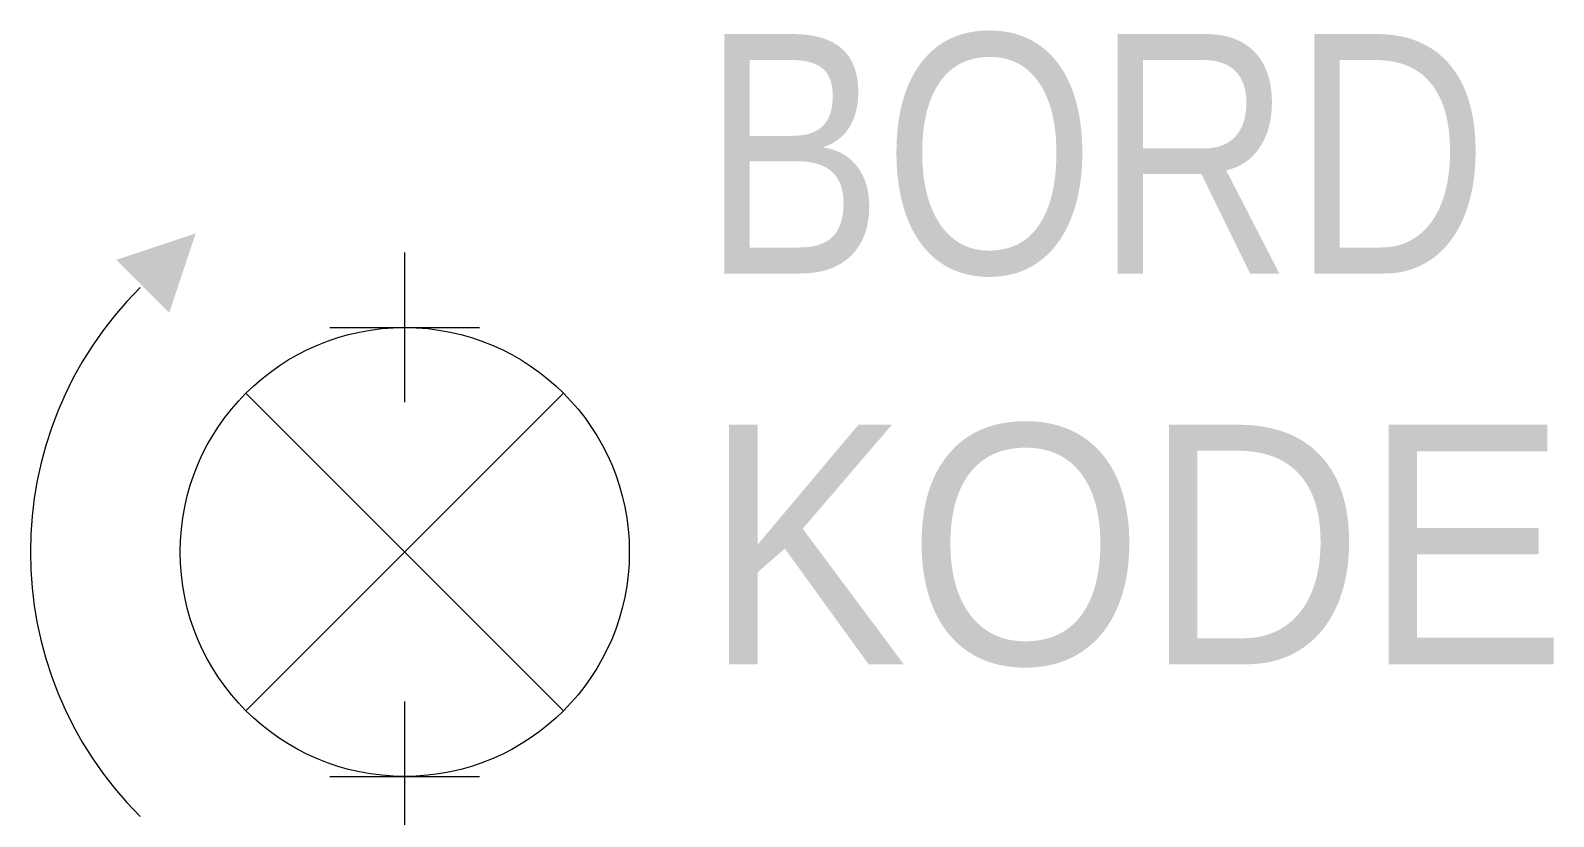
# Model space of a CAD drawing. Extents: x 75 to 95.3, y 233.5 to 244.
import ezdxf

# ---------------------------------------------------------------- set-up
doc = ezdxf.new("R2010")
doc.units = 0
doc.header["$PDMODE"] = 2
doc.linetypes.add('DASHED', pattern=[0])
for name, color, linetype in [('1', 8, 'CONTINUOUS'), ('11', 30, 'DASHED'), ('12', 30, 'DASHED'), ('3', 30, 'CONTINUOUS'), ('C', 7, 'CONTINUOUS')]:
    doc.layers.add(name, color=color, linetype=linetype)

msp = doc.modelspace()

# ---------------------------------------------------------------- linework, layer by layer
at = {"layer": '1', "color": 0}
for p, q in [((77.879, 239.121), (82.121, 234.879)), ((77.879, 234.879), (82.121, 239.121))]:
    msp.add_line(p, q, dxfattribs=at)
msp.add_arc((80, 237), 5, 135, 225, dxfattribs=at)
msp.add_solid([(76.146, 240.904), (77.207, 241.257), (76.146, 240.904), (76.854, 240.197)], dxfattribs=at)
at = {"layer": '3', "color": 0}
msp.add_circle((80, 237), 3, dxfattribs=at)
at = {"layer": 'C', "color": 0}
for p in [(80, 240), (80, 234)]:
    msp.add_point(p, dxfattribs=at)

# ---------------------------------------------------------------- texts
at = {"layer": '11', "color": 0, "width": 0.85}
msp.add_attdef('BORD', (83.97, 240.721), '', height=3.2, dxfattribs=at)
at = {"layer": '12', "color": 0, "width": 0.95}
msp.add_attdef('KODE', (84, 235.5), '-H', height=3.2, dxfattribs=at)

doc.saveas('drawing.dxf')
